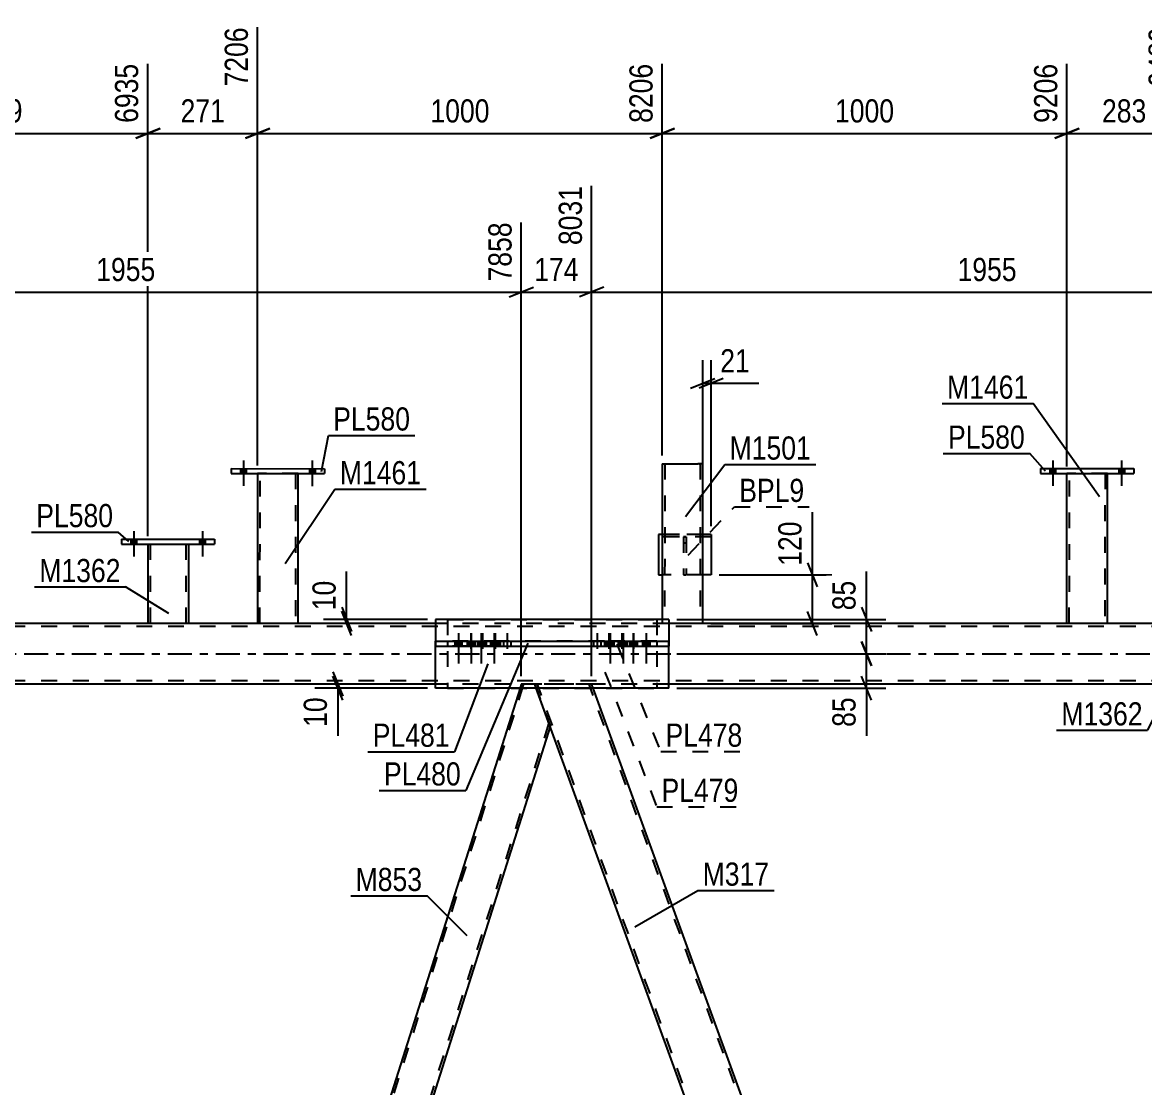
# Model space of a CAD drawing. Header units: millimetres. Extents: x 0 to 1189, y 0 to 841.
# Drawn here: x 436 to 574.7, y 555.9 to 687.5 of the extents above; entities that cross this region are included whole.
import ezdxf

# ---------------------------------------------------------------- set-up
doc = ezdxf.new("R2010")
doc.units = ezdxf.units.MM
doc.linetypes.add('DXK_LINE_DOT2', pattern=[3.9198, 1.9599, -1.9599])
doc.linetypes.add('DXK_LINE_DOT3', pattern=[5.9187, 2.979, -0.9799, 0.9799, -0.9799])
doc.styles.add('Arial Narrow', font='ARIALN.TTF', dxfattribs={"height": 0.2})

# ---------------------------------------------------------------- blocks, each defined once
blk = doc.blocks.new('Part-570385304-8247 - 7820')
at = {"color": 7, "linetype": 'DXK_LINE_DOT2'}
for p, q in [((977.31, 612.84), (104.78, 612.84)), ((515.89, 613.24), (487.05, 613.24)), ((977.31, 606.14), (104.78, 606.14)), ((515.89, 605.74), (487.05, 605.74))]:
    blk.add_line(p, q, dxfattribs=at)
at = {"color": 2, "linetype": 'Continuous'}
for p, q in [((487.05, 613.24), (409.48, 613.24)), ((593.47, 613.24), (515.89, 613.24)), ((487.05, 605.74), (409.48, 605.74)), ((593.47, 605.74), (515.89, 605.74))]:
    blk.add_line(p, q, dxfattribs=at)
at = {"color": 7, "linetype": 'DXK_LINE_DOT3'}
blk.add_line((104.78, 609.49), (977.31, 609.49), dxfattribs=at)
blk = doc.blocks.new('Bolt-570385304-8579 - 7820')
at = {"linetype": 'Continuous'}
for points in [[(490.33, 611.04), (489.43, 611.04), (489.43, 610.44), (490.33, 610.44)], [(491.93, 611.04), (491.03, 611.04), (491.03, 610.44), (491.93, 610.44)], [(493.14, 611.04), (492.24, 611.04), (492.24, 610.44), (493.14, 610.44)], [(494.74, 611.04), (493.84, 611.04), (493.84, 610.44), (494.74, 610.44)]]:
    blk.add_hatch(color=1, dxfattribs=at).paths.add_polyline_path(points)
at = {"color": 1, "linetype": 'Continuous'}
for p, q in [((489.88, 612.04), (489.88, 608.29)), ((491.48, 612.04), (491.48, 608.29)), ((492.69, 612.04), (492.69, 608.29)), ((494.29, 612.04), (494.29, 608.29)), ((489.43, 611.04), (489.43, 610.44)), ((490.33, 611.04), (490.33, 610.44)), ((491.03, 611.04), (491.03, 610.44)), ((491.93, 611.04), (491.93, 610.44)), ((492.24, 611.04), (492.24, 610.44)), ((493.14, 611.04), (493.14, 610.44)), ((493.84, 611.04), (493.84, 610.44)), ((494.74, 611.04), (494.74, 610.44))]:
    blk.add_line(p, q, dxfattribs=at)
blk = doc.blocks.new('Part-570385304-7872 - 7820')
at = {"color": 2, "linetype": 'Continuous'}
for p, q in [((565.07, 613.24), (565.08, 631.77)), ((570.07, 613.24), (570.08, 631.77))]:
    blk.add_line(p, q, dxfattribs=at)
at = {"color": 7, "linetype": 'DXK_LINE_DOT2'}
for p, q in [((570.08, 631.77), (565.08, 631.77)), ((565.37, 613.24), (565.38, 631.77)), ((569.78, 631.77), (569.77, 613.23)), ((570.07, 613.23), (565.07, 613.24)), ((570.07, 613.23), (570.07, 613.24)), ((570.07, 613.24), (570.07, 613.23))]:
    blk.add_line(p, q, dxfattribs=at)
blk = doc.blocks.new('Bolt-570385304-7873 - 7820')
at = {"linetype": 'Continuous'}
for points in [[(562.98, 631.77), (563.68, 631.77), (563.68, 632.37), (562.98, 632.37)], [(562.98, 631.77), (563.68, 631.77), (563.68, 632.37), (562.98, 632.37)], [(571.48, 631.77), (572.18, 631.77), (572.18, 632.37), (571.48, 632.37)], [(571.48, 631.77), (572.18, 631.77), (572.18, 632.37), (571.48, 632.37)]]:
    blk.add_hatch(color=1, dxfattribs=at).paths.add_polyline_path(points)
at = {"color": 1, "linetype": 'Continuous'}
for p, q in [((562.98, 632.37), (562.98, 631.77)), ((562.98, 632.37), (562.98, 631.77)), ((563.33, 633.37), (563.33, 630.22)), ((563.33, 633.37), (563.33, 630.22)), ((563.68, 632.37), (563.68, 631.77)), ((563.68, 632.37), (563.68, 631.77)), ((571.48, 632.37), (571.48, 631.77)), ((571.48, 632.37), (571.48, 631.77)), ((571.83, 633.37), (571.83, 630.22)), ((571.83, 633.37), (571.83, 630.22)), ((572.18, 632.37), (572.18, 631.77)), ((572.18, 632.37), (572.18, 631.77))]:
    blk.add_line(p, q, dxfattribs=at)
blk = doc.blocks.new('Bolt-570385304-7879 - 7820')
at = {"linetype": 'Continuous'}
for points in [[(462.98, 631.77), (463.68, 631.77), (463.68, 632.37), (462.98, 632.37)], [(462.98, 631.77), (463.68, 631.77), (463.68, 632.37), (462.98, 632.37)], [(471.48, 631.76), (472.18, 631.76), (472.18, 632.36), (471.48, 632.36)], [(471.48, 631.76), (472.18, 631.76), (472.18, 632.36), (471.48, 632.36)]]:
    blk.add_hatch(color=1, dxfattribs=at).paths.add_polyline_path(points)
at = {"color": 1, "linetype": 'Continuous'}
for p, q in [((462.98, 632.37), (462.98, 631.77)), ((462.98, 632.37), (462.98, 631.77)), ((463.33, 633.37), (463.33, 630.22)), ((463.33, 633.37), (463.33, 630.22)), ((463.68, 632.37), (463.68, 631.77)), ((463.68, 632.37), (463.68, 631.77)), ((471.48, 632.36), (471.48, 631.76)), ((471.48, 632.36), (471.48, 631.76)), ((471.83, 633.36), (471.83, 630.21)), ((471.83, 633.36), (471.83, 630.21)), ((472.18, 632.36), (472.18, 631.76)), ((472.18, 632.36), (472.18, 631.76))]:
    blk.add_line(p, q, dxfattribs=at)
blk = doc.blocks.new('Part-570385304-7884 - 7820')
at = {"color": 2, "linetype": 'Continuous'}
for p, q in [((461.83, 632.37), (461.83, 631.77)), ((461.83, 632.37), (473.33, 632.36)), ((473.33, 632.36), (473.33, 631.76)), ((461.83, 631.77), (473.33, 631.76))]:
    blk.add_line(p, q, dxfattribs=at)
blk = doc.blocks.new('Part-570385304-7912 - 7820')
at = {"color": 2, "linetype": 'Continuous'}
for p, q in [((515.08, 624.24), (514.62, 624.24)), ((514.62, 624.24), (514.62, 619.24)), ((521.12, 624.24), (520.08, 624.24)), ((521.12, 624.24), (521.12, 619.24)), ((514.62, 619.24), (515.08, 619.24)), ((521.12, 619.24), (520.08, 619.24))]:
    blk.add_line(p, q, dxfattribs=at)
at = {"color": 7, "linetype": 'DXK_LINE_DOT2'}
for p, q in [((514.62, 624.24), (514.62, 624.24)), ((521.12, 624.24), (514.62, 624.24)), ((521.12, 623.94), (514.62, 623.94)), ((521.12, 623.94), (514.62, 623.94)), ((520.08, 624.24), (515.08, 624.24)), ((521.12, 624.24), (521.12, 624.24)), ((520.08, 619.24), (515.08, 619.24))]:
    blk.add_line(p, q, dxfattribs=at)
blk = doc.blocks.new('Part-570385304-8467 - 7820')
at = {"color": 2, "linetype": 'Continuous'}
for p, q in [((451.52, 623.04), (451.52, 613.25)), ((456.52, 623.04), (456.52, 613.25)), ((451.52, 613.25), (456.47, 613.25)), ((456.52, 613.25), (456.47, 613.25))]:
    blk.add_line(p, q, dxfattribs=at)
at = {"color": 7, "linetype": 'DXK_LINE_DOT2'}
for p, q in [((451.52, 623.04), (456.52, 623.04)), ((451.82, 623.04), (451.82, 613.25)), ((456.22, 623.04), (456.22, 613.25)), ((456.2, 613.25), (456.22, 613.25))]:
    blk.add_line(p, q, dxfattribs=at)
blk = doc.blocks.new('Part-570385304-8457 - 7820')
at = {"color": 2, "linetype": 'Continuous'}
for p, q in [((465.08, 631.77), (465.07, 613.24)), ((470.07, 613.24), (470.08, 631.77))]:
    blk.add_line(p, q, dxfattribs=at)
at = {"color": 7, "linetype": 'DXK_LINE_DOT2'}
for p, q in [((470.08, 631.77), (465.08, 631.77)), ((465.37, 613.23), (465.38, 631.77)), ((469.78, 631.77), (469.77, 613.23)), ((465.07, 613.24), (465.07, 613.23)), ((470.07, 613.23), (465.07, 613.23)), ((470.07, 613.23), (470.07, 613.24)), ((470.07, 613.24), (470.07, 613.23))]:
    blk.add_line(p, q, dxfattribs=at)
blk = doc.blocks.new('Part-570385304-8000 - 7820')
at = {"color": 2, "linetype": 'Continuous'}
for p, q in [((515.89, 613.74), (487.05, 613.74)), ((487.05, 613.74), (487.05, 611.04)), ((515.89, 613.74), (515.89, 611.04)), ((487.05, 605.24), (487.05, 610.44)), ((515.89, 605.24), (515.89, 610.44)), ((515.89, 605.24), (487.05, 605.24))]:
    blk.add_line(p, q, dxfattribs=at)
at = {"color": 7, "linetype": 'DXK_LINE_DOT2'}
for p, q in [((487.05, 610.44), (487.05, 611.04)), ((515.89, 610.44), (515.89, 611.04))]:
    blk.add_line(p, q, dxfattribs=at)
blk = doc.blocks.new('Part-570385304-8651 - 7820')
at = {"color": 7, "linetype": 'DXK_LINE_DOT2'}
for p, q in [((488.56, 613.74), (488.56, 605.24)), ((488.56, 613.74), (514.39, 613.74)), ((514.39, 613.74), (514.39, 605.24)), ((488.56, 605.24), (514.39, 605.24))]:
    blk.add_line(p, q, dxfattribs=at)
blk = doc.blocks.new('Part-570385304-8126 - 7820')
at = {"color": 7, "linetype": 'DXK_LINE_DOT2'}
for p, q in [((399.93, 605.74), (392.91, 605.74)), ((393.09, 605.24), (392.91, 605.74)), ((447.37, 456.99), (393.23, 605.74)), ((453.75, 456.99), (399.61, 605.74)), ((400.11, 605.24), (399.93, 605.74)), ((447.05, 456.99), (446.86, 457.5)), ((454.07, 456.99), (447.05, 456.99)), ((454.07, 456.99), (453.89, 457.5))]:
    blk.add_line(p, q, dxfattribs=at)
at = {"color": 2, "linetype": 'Continuous'}
for p, q in [((446.86, 457.5), (393.09, 605.24)), ((453.89, 457.5), (400.11, 605.24))]:
    blk.add_line(p, q, dxfattribs=at)
blk = doc.blocks.new('Part-570385304-8131 - 7820')
at = {"color": 2, "linetype": 'Continuous'}
for p, q in [((497.5, 605.24), (452.16, 462.24)), ((501.24, 600.48), (455.9, 457.5))]:
    blk.add_line(p, q, dxfattribs=at)
at = {"color": 7, "linetype": 'DXK_LINE_DOT2'}
for p, q in [((452.33, 461.78), (497.98, 605.74)), ((497.66, 605.74), (497.5, 605.24)), ((499.33, 605.74), (497.66, 605.74)), ((499.33, 605.74), (501.24, 600.48)), ((501.07, 600.94), (455.42, 456.99)), ((454.07, 456.99), (452.16, 462.24)), ((455.74, 456.99), (454.07, 456.99)), ((455.9, 457.5), (455.74, 456.99))]:
    blk.add_line(p, q, dxfattribs=at)
blk = doc.blocks.new('Part-570385304-8442 - 7820')
at = {"color": 2, "linetype": 'Continuous'}
for p, q in [((561.83, 632.37), (561.83, 631.77)), ((561.83, 632.37), (573.33, 632.37)), ((573.33, 632.37), (573.33, 631.77)), ((561.83, 631.77), (573.33, 631.77))]:
    blk.add_line(p, q, dxfattribs=at)
blk = doc.blocks.new('Part-570385304-8136 - 7820')
at = {"color": 2, "linetype": 'Continuous'}
for p, q in [((603.92, 605.24), (558.58, 462.24)), ((607.66, 600.48), (562.32, 457.5))]:
    blk.add_line(p, q, dxfattribs=at)
at = {"color": 7, "linetype": 'DXK_LINE_DOT2'}
for p, q in [((558.75, 461.78), (604.39, 605.74)), ((604.08, 605.74), (603.92, 605.24)), ((605.74, 605.74), (604.08, 605.74)), ((605.74, 605.74), (607.66, 600.48)), ((607.49, 600.94), (561.84, 456.99)), ((560.49, 456.99), (558.58, 462.24)), ((562.16, 456.99), (560.49, 456.99)), ((562.32, 457.5), (562.16, 456.99))]:
    blk.add_line(p, q, dxfattribs=at)
blk = doc.blocks.new('Part-570385304-8172 - 7820')
at = {"color": 7, "linetype": 'DXK_LINE_DOT2'}
for p, q in [((517.72, 623.94), (518.02, 623.94)), ((517.72, 623.94), (517.72, 619.24)), ((518.02, 623.94), (517.72, 623.94)), ((518.02, 623.94), (518.02, 619.24)), ((517.72, 623.19), (518.02, 623.19)), ((517.72, 619.24), (518.02, 619.24))]:
    blk.add_line(p, q, dxfattribs=at)
blk = doc.blocks.new('Part-570385304-8177 - 7820')
at = {"color": 7, "linetype": 'DXK_LINE_DOT2'}
for p, q in [((488.56, 611.04), (514.39, 611.04)), ((495.03, 611.04), (488.56, 611.04)), ((488.56, 611.04), (488.56, 611.04)), ((488.56, 611.04), (488.56, 610.44)), ((488.56, 610.44), (514.39, 610.44)), ((495.03, 610.44), (488.56, 610.44)), ((507.92, 611.04), (495.03, 611.04)), ((495.03, 611.04), (495.03, 610.44)), ((495.03, 610.44), (507.92, 610.44)), ((514.39, 611.04), (507.92, 611.04)), ((507.92, 611.04), (507.92, 610.44)), ((507.92, 610.44), (514.39, 610.44)), ((514.39, 611.04), (514.39, 611.04)), ((514.39, 611.04), (514.39, 610.44))]:
    blk.add_line(p, q, dxfattribs=at)
blk = doc.blocks.new('Part-570385304-8317 - 7820')
at = {"color": 7, "linetype": 'DXK_LINE_DOT2'}
for p, q in [((506.35, 605.74), (499.33, 605.74)), ((499.51, 605.24), (499.33, 605.74)), ((553.79, 456.99), (499.65, 605.74)), ((560.17, 456.99), (506.03, 605.74)), ((506.53, 605.24), (506.35, 605.74)), ((553.47, 456.99), (553.28, 457.5)), ((560.49, 456.99), (553.47, 456.99)), ((560.49, 456.99), (560.3, 457.5))]:
    blk.add_line(p, q, dxfattribs=at)
at = {"color": 2, "linetype": 'Continuous'}
for p, q in [((553.28, 457.5), (499.51, 605.24)), ((560.3, 457.5), (506.53, 605.24))]:
    blk.add_line(p, q, dxfattribs=at)
blk = doc.blocks.new('Part-570385304-8347 - 7820')
at = {"color": 2, "linetype": 'Continuous'}
for p, q in [((487.05, 611.04), (515.89, 611.04)), ((487.05, 611.04), (487.05, 610.44)), ((487.05, 610.44), (515.89, 610.44)), ((493.02, 610.44), (493.02, 611.04)), ((509.92, 611.04), (509.92, 610.44)), ((515.89, 611.04), (515.89, 610.44))]:
    blk.add_line(p, q, dxfattribs=at)
blk = doc.blocks.new('Part-570385304-8447 - 7820')
at = {"color": 2, "linetype": 'Continuous'}
for p, q in [((515.08, 632.97), (515.07, 613.74)), ((515.08, 632.97), (519.48, 632.97)), ((520.08, 632.97), (519.48, 632.97)), ((520.07, 613.24), (520.08, 632.97))]:
    blk.add_line(p, q, dxfattribs=at)
at = {"color": 7, "linetype": 'DXK_LINE_DOT2'}
for p, q in [((515.38, 632.97), (515.37, 613.24)), ((519.6, 632.97), (519.69, 632.97)), ((519.69, 632.97), (519.71, 632.97)), ((519.71, 632.97), (519.76, 632.97)), ((519.76, 632.97), (519.78, 632.97)), ((519.78, 632.97), (519.77, 613.23)), ((515.07, 613.74), (515.07, 613.24)), ((520.07, 613.23), (515.07, 613.24)), ((520.07, 613.23), (520.07, 613.24)), ((520.07, 613.24), (520.07, 613.23))]:
    blk.add_line(p, q, dxfattribs=at)
blk = doc.blocks.new('Part-570385304-8462 - 7820')
at = {"color": 2, "linetype": 'Continuous'}
for p, q in [((448.27, 623.64), (448.27, 623.04)), ((448.27, 623.64), (459.77, 623.64)), ((448.27, 623.04), (459.77, 623.04)), ((459.77, 623.64), (459.77, 623.04))]:
    blk.add_line(p, q, dxfattribs=at)
blk = doc.blocks.new('Bolt-570385304-8510 - 7820')
at = {"color": 1, "linetype": 'DXK_LINE_DOT2'}
for p, q in [((507.04, 612.04), (507.04, 608.29)), ((508.49, 612.04), (508.49, 608.29)), ((510.08, 612.04), (510.08, 608.29)), ((511.54, 612.04), (511.54, 608.29)), ((506.59, 611.04), (506.59, 610.44)), ((507.49, 611.04), (507.49, 610.44)), ((508.04, 611.04), (508.04, 610.44)), ((508.94, 611.04), (508.94, 610.44)), ((509.63, 611.04), (509.63, 610.44)), ((510.53, 611.04), (510.53, 610.44)), ((511.09, 611.04), (511.09, 610.44)), ((511.99, 611.04), (511.99, 610.44))]:
    blk.add_line(p, q, dxfattribs=at)
blk = doc.blocks.new('Bolt-570385304-8512 - 7820')
at = {"color": 1, "linetype": 'DXK_LINE_DOT2'}
for p, q in [((491.41, 612.04), (491.41, 608.29)), ((492.86, 612.04), (492.86, 608.29)), ((494.45, 612.04), (494.45, 608.29)), ((495.91, 612.04), (495.91, 608.29)), ((490.96, 611.04), (490.96, 610.44)), ((491.86, 611.04), (491.86, 610.44)), ((492.41, 611.04), (492.41, 610.44)), ((493.31, 611.04), (493.31, 610.44)), ((494, 611.04), (494, 610.44)), ((494.9, 611.04), (494.9, 610.44)), ((495.46, 611.04), (495.46, 610.44)), ((496.36, 611.04), (496.36, 610.44))]:
    blk.add_line(p, q, dxfattribs=at)
blk = doc.blocks.new('Bolt-570385304-8515 - 7820')
at = {"linetype": 'Continuous'}
for points in [[(449.42, 623.04), (450.12, 623.04), (450.12, 623.64), (449.42, 623.64)], [(449.42, 623.04), (450.12, 623.04), (450.12, 623.64), (449.42, 623.64)], [(457.92, 623.04), (458.62, 623.04), (458.62, 623.64), (457.92, 623.64)], [(457.92, 623.04), (458.62, 623.04), (458.62, 623.64), (457.92, 623.64)]]:
    blk.add_hatch(color=1, dxfattribs=at).paths.add_polyline_path(points)
at = {"color": 1, "linetype": 'Continuous'}
for p, q in [((449.77, 624.64), (449.77, 621.49)), ((449.77, 624.64), (449.77, 621.49)), ((458.27, 624.64), (458.27, 621.49)), ((458.27, 624.64), (458.27, 621.49)), ((449.42, 623.64), (449.42, 623.04)), ((449.42, 623.64), (449.42, 623.04)), ((450.12, 623.64), (450.12, 623.04)), ((450.12, 623.64), (450.12, 623.04)), ((457.92, 623.64), (457.92, 623.04)), ((457.92, 623.64), (457.92, 623.04)), ((458.62, 623.64), (458.62, 623.04)), ((458.62, 623.64), (458.62, 623.04))]:
    blk.add_line(p, q, dxfattribs=at)
blk = doc.blocks.new('Bolt-570385304-8578 - 7820')
at = {"linetype": 'Continuous'}
for points in [[(508.21, 610.44), (509.11, 610.44), (509.11, 611.04), (508.21, 611.04)], [(509.81, 610.44), (510.71, 610.44), (510.71, 611.04), (509.81, 611.04)], [(511.02, 610.44), (511.92, 610.44), (511.92, 611.04), (511.02, 611.04)], [(512.62, 610.44), (513.52, 610.44), (513.52, 611.04), (512.62, 611.04)]]:
    blk.add_hatch(color=1, dxfattribs=at).paths.add_polyline_path(points)
at = {"color": 1, "linetype": 'Continuous'}
for p, q in [((508.66, 612.04), (508.66, 608.29)), ((510.26, 612.04), (510.26, 608.29)), ((511.47, 612.04), (511.47, 608.29)), ((513.07, 612.04), (513.07, 608.29)), ((508.21, 611.04), (508.21, 610.44)), ((509.11, 611.04), (509.11, 610.44)), ((509.81, 611.04), (509.81, 610.44)), ((510.71, 611.04), (510.71, 610.44)), ((511.02, 611.04), (511.02, 610.44)), ((511.92, 611.04), (511.92, 610.44)), ((512.62, 611.04), (512.62, 610.44)), ((513.52, 611.04), (513.52, 610.44))]:
    blk.add_line(p, q, dxfattribs=at)
blk = doc.blocks.new('StraightDimension-570385304-35623 - 7820')
at = {"color": 7, "linetype": 'Continuous'}
for p, q in [((533.63, 619.24), (533.63, 626.97)), ((533.63, 619.24), (533.63, 626.97)), ((533.03, 620.74), (534.23, 617.74)), ((522.12, 619.24), (536.03, 619.24)), ((533.63, 613.23), (533.63, 619.24)), ((534.23, 611.73), (533.03, 614.73)), ((521.07, 613.23), (536.03, 613.23))]:
    blk.add_line(p, q, dxfattribs=at)
at = {"color": 0}
blk.add_wipeout([(532.88, 626.45), (528.68, 626.45), (528.68, 619.76), (532.88, 619.76)], dxfattribs=at)
at = {"color": 3, "style": 'Arial Narrow'}
blk.add_text('120', height=2.863, rotation=90.0002, dxfattribs=at).set_placement((532.28, 620.36))
blk = doc.blocks.new('StraightDimension-570385304-35243 - 7820')
at = {"color": 7, "linetype": 'Continuous'}
for p, q in [((515.08, 633.97), (515.08, 682.4)), ((565.08, 632.62), (565.08, 682.4)), ((516.58, 674.39), (513.58, 673.19)), ((563.58, 673.19), (566.58, 674.39)), ((515.08, 673.79), (565.08, 673.79))]:
    blk.add_line(p, q, dxfattribs=at)
at = {"color": 0}
blk.add_wipeout([(544.34, 674.54), (544.34, 678.74), (535.82, 678.74), (535.82, 674.54)], dxfattribs=at)
at = {"color": 3, "style": 'Arial Narrow'}
blk.add_text('1000', height=2.863, dxfattribs=at).set_placement((536.42, 675.14))
at = {"color": 0, "linetype": 'Continuous'}
blk.add_wipeout([(564.48, 683), (560.28, 683), (560.28, 674.49), (564.48, 674.49)], dxfattribs=at)
at = {"color": 3, "linetype": 'Continuous', "style": 'Arial Narrow'}
blk.add_text('9206', height=2.863, rotation=90.0002, dxfattribs=at).set_placement((563.88, 675.09))
blk = doc.blocks.new('StraightDimension-570385304-43198 - 7820')
at = {"color": 7, "linetype": 'Continuous'}
for p, q in [((474.39, 607.24), (475.59, 604.24)), ((475.59, 603.74), (474.39, 606.74)), ((486.05, 605.74), (472.14, 605.74)), ((486.05, 605.24), (472.14, 605.24)), ((474.99, 605.24), (474.99, 605.74)), ((474.99, 605.24), (474.99, 599.33)), ((474.99, 605.24), (474.99, 599.33))]:
    blk.add_line(p, q, dxfattribs=at)
at = {"color": 0}
blk.add_wipeout([(474.24, 604.71), (470.04, 604.71), (470.04, 599.85), (474.24, 599.85)], dxfattribs=at)
at = {"color": 3, "style": 'Arial Narrow'}
blk.add_text('10', height=2.863, rotation=90.0002, dxfattribs=at).set_placement((473.64, 600.45))
blk = doc.blocks.new('StraightDimension-570385304-35244 - 7820')
at = {"color": 7, "linetype": 'Continuous'}
for p, q in [((465.08, 632.77), (465.08, 686.9)), ((515.08, 633.97), (515.08, 682.4)), ((466.58, 674.39), (463.58, 673.19)), ((513.58, 673.19), (516.58, 674.39)), ((465.08, 673.79), (515.08, 673.79))]:
    blk.add_line(p, q, dxfattribs=at)
at = {"color": 0}
blk.add_wipeout([(494.34, 674.54), (494.34, 678.74), (485.83, 678.74), (485.83, 674.54)], dxfattribs=at)
at = {"color": 3, "style": 'Arial Narrow'}
blk.add_text('1000', height=2.863, dxfattribs=at).set_placement((486.43, 675.14))
at = {"color": 0, "linetype": 'Continuous'}
blk.add_wipeout([(514.48, 683), (510.28, 683), (510.28, 674.49), (514.48, 674.49)], dxfattribs=at)
at = {"color": 3, "linetype": 'Continuous', "style": 'Arial Narrow'}
blk.add_text('8206', height=2.863, rotation=90.0002, dxfattribs=at).set_placement((513.88, 675.09))
blk = doc.blocks.new('StraightDimension-570385304-35242 - 7820')
at = {"color": 7, "linetype": 'Continuous'}
for p, q in [((579.22, 621.91), (579.22, 686.9)), ((565.08, 632.62), (565.08, 682.4)), ((566.58, 674.39), (563.58, 673.19)), ((577.72, 673.19), (580.72, 674.39)), ((565.08, 673.79), (579.22, 673.79))]:
    blk.add_line(p, q, dxfattribs=at)
at = {"color": 0}
blk.add_wipeout([(575.49, 674.54), (575.49, 678.74), (568.81, 678.74), (568.81, 674.54)], dxfattribs=at)
at = {"color": 3, "style": 'Arial Narrow'}
blk.add_text('283', height=2.863, dxfattribs=at).set_placement((569.41, 675.14))
at = {"color": 0, "linetype": 'Continuous'}
blk.add_wipeout([(578.62, 687.5), (574.42, 687.5), (574.42, 678.99), (578.62, 678.99)], dxfattribs=at)
at = {"color": 3, "linetype": 'Continuous', "style": 'Arial Narrow'}
blk.add_text('9489', height=2.863, rotation=90.0002, dxfattribs=at).set_placement((578.02, 679.59))
blk = doc.blocks.new('StraightDimension-570385304-35245 - 7820')
at = {"color": 7, "linetype": 'Continuous'}
for p, q in [((465.08, 632.77), (465.08, 686.9)), ((451.52, 624.04), (451.52, 682.4)), ((453.02, 674.39), (450.02, 673.19)), ((463.58, 673.19), (466.58, 674.39)), ((451.52, 673.79), (465.08, 673.79))]:
    blk.add_line(p, q, dxfattribs=at)
at = {"color": 0}
blk.add_wipeout([(461.64, 674.54), (461.64, 678.74), (454.96, 678.74), (454.96, 674.54)], dxfattribs=at)
at = {"color": 3, "style": 'Arial Narrow'}
blk.add_text('271', height=2.863, dxfattribs=at).set_placement((455.56, 675.14))
at = {"color": 0, "linetype": 'Continuous'}
blk.add_wipeout([(464.48, 687.5), (460.28, 687.5), (460.28, 678.99), (464.48, 678.99)], dxfattribs=at)
at = {"color": 3, "linetype": 'Continuous', "style": 'Arial Narrow'}
blk.add_text('7206', height=2.863, rotation=90.0002, dxfattribs=at).set_placement((463.88, 679.59))
blk = doc.blocks.new('StraightDimension-570385304-35246 - 7820')
at = {"color": 7, "linetype": 'Continuous'}
for p, q in [((415.08, 632.76), (415.08, 682.4)), ((451.52, 624.04), (451.52, 682.4)), ((416.58, 674.39), (413.58, 673.19)), ((450.02, 673.19), (453.02, 674.39)), ((415.08, 673.79), (451.52, 673.79))]:
    blk.add_line(p, q, dxfattribs=at)
at = {"color": 0}
blk.add_wipeout([(436.64, 674.54), (436.64, 678.74), (429.96, 678.74), (429.96, 674.54)], dxfattribs=at)
at = {"color": 3, "style": 'Arial Narrow'}
blk.add_text('729', height=2.863, dxfattribs=at).set_placement((430.56, 675.14))
at = {"color": 0, "linetype": 'Continuous'}
blk.add_wipeout([(450.92, 683), (446.72, 683), (446.72, 674.49), (450.92, 674.49)], dxfattribs=at)
at = {"color": 3, "linetype": 'Continuous', "style": 'Arial Narrow'}
blk.add_text('6935', height=2.863, rotation=90.0002, dxfattribs=at).set_placement((450.32, 675.09))
blk = doc.blocks.new('StraightDimension-570385304-35634 - 7820')
at = {"color": 7, "linetype": 'Continuous'}
for p, q in [((520.08, 625.24), (520.08, 645.76)), ((521.12, 625.24), (521.12, 645.76)), ((518.58, 642.31), (521.58, 643.51)), ((522.62, 643.51), (519.62, 642.31)), ((520.08, 642.91), (521.12, 642.91)), ((521.12, 642.91), (527.02, 642.91)), ((521.12, 642.91), (527.02, 642.91))]:
    blk.add_line(p, q, dxfattribs=at)
at = {"color": 0}
blk.add_wipeout([(526.5, 643.66), (526.5, 647.86), (521.64, 647.86), (521.64, 643.66)], dxfattribs=at)
at = {"color": 3, "style": 'Arial Narrow'}
blk.add_text('21', height=2.863, dxfattribs=at).set_placement((522.24, 644.26))
blk = doc.blocks.new('StraightDimension-570385304-35703 - 7820')
at = {"color": 7, "linetype": 'Continuous'}
for p, q in [((506.35, 606.74), (506.35, 667.3)), ((604.08, 606.74), (604.08, 662.8)), ((507.85, 654.79), (504.85, 653.59)), ((602.58, 653.59), (605.58, 654.79)), ((506.35, 654.19), (604.08, 654.19))]:
    blk.add_line(p, q, dxfattribs=at)
at = {"color": 0}
blk.add_wipeout([(559.47, 654.94), (559.47, 659.14), (550.96, 659.14), (550.96, 654.94)], dxfattribs=at)
at = {"color": 3, "style": 'Arial Narrow'}
blk.add_text('1955', height=2.863, dxfattribs=at).set_placement((551.56, 655.54))
at = {"color": 0, "linetype": 'Continuous'}
blk.add_wipeout([(603.48, 663.4), (599.28, 663.4), (599.28, 654.89), (603.48, 654.89)], dxfattribs=at)
at = {"color": 3, "linetype": 'Continuous', "style": 'Arial Narrow'}
blk.add_text('9986', height=2.863, rotation=90.0002, dxfattribs=at).set_placement((602.88, 655.49))
blk = doc.blocks.new('StraightDimension-570385304-35704 - 7820')
at = {"color": 7, "linetype": 'Continuous'}
for p, q in [((506.35, 606.74), (506.35, 667.3)), ((497.66, 606.74), (497.66, 662.8)), ((496.16, 653.59), (499.16, 654.79)), ((507.85, 654.79), (504.85, 653.59)), ((497.66, 654.19), (506.35, 654.19))]:
    blk.add_line(p, q, dxfattribs=at)
at = {"color": 0}
blk.add_wipeout([(505.35, 654.94), (505.35, 659.14), (498.66, 659.14), (498.66, 654.94)], dxfattribs=at)
at = {"color": 3, "style": 'Arial Narrow'}
blk.add_text('174', height=2.863, dxfattribs=at).set_placement((499.26, 655.54))
at = {"color": 0, "linetype": 'Continuous'}
blk.add_wipeout([(505.75, 667.9), (501.55, 667.9), (501.55, 659.39), (505.75, 659.39)], dxfattribs=at)
at = {"color": 3, "linetype": 'Continuous', "style": 'Arial Narrow'}
blk.add_text('8031', height=2.863, rotation=90.0002, dxfattribs=at).set_placement((505.15, 659.99))
blk = doc.blocks.new('StraightDimension-570385304-35705 - 7820')
at = {"color": 7, "linetype": 'Continuous'}
for p, q in [((399.93, 606.74), (399.93, 667.3)), ((497.66, 606.74), (497.66, 662.8)), ((401.43, 654.79), (398.43, 653.59)), ((496.16, 653.59), (499.16, 654.79)), ((399.93, 654.19), (497.66, 654.19))]:
    blk.add_line(p, q, dxfattribs=at)
at = {"color": 0}
blk.add_wipeout([(453.05, 654.94), (453.05, 659.14), (444.54, 659.14), (444.54, 654.94)], dxfattribs=at)
at = {"color": 3, "style": 'Arial Narrow'}
blk.add_text('1955', height=2.863, dxfattribs=at).set_placement((445.14, 655.54))
at = {"color": 0, "linetype": 'Continuous'}
blk.add_wipeout([(497.06, 663.4), (492.86, 663.4), (492.86, 654.89), (497.06, 654.89)], dxfattribs=at)
at = {"color": 3, "linetype": 'Continuous', "style": 'Arial Narrow'}
blk.add_text('7858', height=2.863, rotation=90.0002, dxfattribs=at).set_placement((496.46, 655.49))
blk = doc.blocks.new('StraightDimension-570385304-43215 - 7820')
at = {"color": 7, "linetype": 'Continuous'}
for p, q in [((476.07, 613.74), (476.07, 619.64)), ((476.07, 613.74), (476.07, 619.64)), ((475.47, 615.24), (476.67, 612.24)), ((476.67, 611.74), (475.47, 614.74)), ((486.05, 613.74), (473.22, 613.74)), ((486.05, 613.24), (473.22, 613.24)), ((476.07, 613.24), (476.07, 613.74))]:
    blk.add_line(p, q, dxfattribs=at)
at = {"color": 0}
blk.add_wipeout([(475.32, 619.12), (471.12, 619.12), (471.12, 614.26), (475.32, 614.26)], dxfattribs=at)
at = {"color": 3, "style": 'Arial Narrow'}
blk.add_text('10', height=2.863, rotation=90.0002, dxfattribs=at).set_placement((474.72, 614.86))
blk = doc.blocks.new('StraightDimension-570385304-43232 - 7820')
at = {"color": 7, "linetype": 'Continuous'}
for p, q in [((540.31, 613.74), (540.31, 619.64)), ((540.31, 613.74), (540.31, 619.64)), ((539.71, 615.24), (540.91, 612.24)), ((516.89, 613.74), (542.71, 613.74)), ((540.31, 609.49), (540.31, 613.74)), ((540.91, 607.99), (539.71, 610.99)), ((516.89, 609.49), (542.71, 609.49))]:
    blk.add_line(p, q, dxfattribs=at)
at = {"color": 0}
blk.add_wipeout([(539.56, 619.12), (535.36, 619.12), (535.36, 614.26), (539.56, 614.26)], dxfattribs=at)
at = {"color": 3, "style": 'Arial Narrow'}
blk.add_text('85', height=2.863, rotation=90.0002, dxfattribs=at).set_placement((538.96, 614.86))
blk = doc.blocks.new('StraightDimension-570385304-43233 - 7820')
at = {"color": 7, "linetype": 'Continuous'}
for p, q in [((539.71, 610.99), (540.91, 607.99)), ((516.89, 609.49), (542.71, 609.49)), ((540.31, 605.24), (540.31, 609.49)), ((540.91, 603.74), (539.71, 606.74)), ((516.89, 605.24), (542.71, 605.24)), ((540.31, 605.24), (540.31, 599.33)), ((540.31, 605.24), (540.31, 599.33))]:
    blk.add_line(p, q, dxfattribs=at)
at = {"color": 0}
blk.add_wipeout([(539.56, 604.71), (535.36, 604.71), (535.36, 599.85), (539.56, 599.85)], dxfattribs=at)
at = {"color": 3, "style": 'Arial Narrow'}
blk.add_text('85', height=2.863, rotation=90.0002, dxfattribs=at).set_placement((538.96, 600.45))
blk = doc.blocks.new('Mark-570385304-7908 - 7820')
at = {"color": 0}
blk.add_wipeout([(532.63, 628.25), (532.63, 631.25), (524.59, 631.25), (524.59, 628.25)], dxfattribs=at)
blk.add_wipeout([(532.63, 628.25), (532.63, 631.25), (524.59, 631.25), (524.59, 628.25)], dxfattribs=at)
at = {"color": 30, "linetype": 'DXK_LINE_DOT2'}
for p, q in [((518.28, 621.69), (523.99, 627.65)), ((523.99, 627.65), (533.23, 627.65))]:
    blk.add_line(p, q, dxfattribs=at)
at = {"color": 3, "style": 'Arial Narrow'}
blk.add_text('BPL9', height=2.863, dxfattribs=at).set_placement((524.59, 628.25))
blk = doc.blocks.new('Mark-570385304-7996 - 7820')
at = {"color": 0}
blk.add_wipeout([(488.82, 597.99), (488.82, 600.99), (479.31, 600.99), (479.31, 597.99)], dxfattribs=at)
blk.add_wipeout([(488.82, 597.99), (488.82, 600.99), (479.31, 600.99), (479.31, 597.99)], dxfattribs=at)
at = {"color": 30, "linetype": 'Continuous'}
for p in [(493.53, 608.23), (478.71, 597.39)]:
    blk.add_line(p, (489.42, 597.39), dxfattribs=at)
at = {"color": 3, "style": 'Arial Narrow'}
blk.add_text('PL481', height=2.863, dxfattribs=at).set_placement((479.31, 597.99))
blk = doc.blocks.new('Mark-570385304-7868 - 7820')
at = {"color": 0}
blk.add_wipeout([(560.32, 641), (560.32, 644), (550.27, 644), (550.27, 641)], dxfattribs=at)
blk.add_wipeout([(560.32, 641), (560.32, 644), (550.27, 644), (550.27, 641)], dxfattribs=at)
at = {"color": 30, "linetype": 'Continuous'}
for p in [(549.67, 640.4), (569.08, 628.9)]:
    blk.add_line(p, (560.92, 640.4), dxfattribs=at)
at = {"color": 3, "style": 'Arial Narrow'}
blk.add_text('M1461', height=2.863, dxfattribs=at).set_placement((550.27, 641))
blk = doc.blocks.new('Mark-570385304-7880 - 7820')
at = {"color": 0}
blk.add_wipeout([(483.92, 637.07), (483.92, 640.07), (474.42, 640.07), (474.42, 637.07)], dxfattribs=at)
blk.add_wipeout([(483.92, 637.07), (483.92, 640.07), (474.42, 640.07), (474.42, 637.07)], dxfattribs=at)
at = {"color": 30, "linetype": 'Continuous'}
for p, q in [((472.99, 632.03), (473.82, 636.47)), ((473.82, 636.47), (484.52, 636.47))]:
    blk.add_line(p, q, dxfattribs=at)
at = {"color": 3, "style": 'Arial Narrow'}
blk.add_text('PL580', height=2.863, dxfattribs=at).set_placement((474.42, 637.07))
blk = doc.blocks.new('Mark-570385304-8438 - 7820')
at = {"color": 0}
blk.add_wipeout([(559.88, 634.83), (559.88, 637.83), (550.38, 637.83), (550.38, 634.83)], dxfattribs=at)
blk.add_wipeout([(559.88, 634.83), (559.88, 637.83), (550.38, 637.83), (550.38, 634.83)], dxfattribs=at)
at = {"color": 30, "linetype": 'Continuous'}
for p in [(549.78, 634.23), (562.42, 632.06)]:
    blk.add_line(p, (560.48, 634.23), dxfattribs=at)
at = {"color": 3, "style": 'Arial Narrow'}
blk.add_text('PL580', height=2.863, dxfattribs=at).set_placement((550.38, 634.83))
blk = doc.blocks.new('Mark-570385304-8343 - 7820')
at = {"color": 0}
blk.add_wipeout([(490.2, 593.21), (490.2, 596.21), (480.69, 596.21), (480.69, 593.21)], dxfattribs=at)
blk.add_wipeout([(490.2, 593.21), (490.2, 596.21), (480.69, 596.21), (480.69, 593.21)], dxfattribs=at)
at = {"color": 30, "linetype": 'Continuous'}
for p in [(498.48, 610.79), (480.09, 592.61)]:
    blk.add_line(p, (490.8, 592.61), dxfattribs=at)
at = {"color": 3, "style": 'Arial Narrow'}
blk.add_text('PL480', height=2.863, dxfattribs=at).set_placement((480.69, 593.21))
blk = doc.blocks.new('Mark-570385304-8647 - 7820')
at = {"color": 0}
blk.add_wipeout([(524.49, 591.19), (524.49, 594.19), (514.99, 594.19), (514.99, 591.19)], dxfattribs=at)
blk.add_wipeout([(524.49, 591.19), (524.49, 594.19), (514.99, 594.19), (514.99, 591.19)], dxfattribs=at)
at = {"color": 30, "linetype": 'DXK_LINE_DOT2'}
for p, q in [((508, 607.22), (514.39, 590.59)), ((514.39, 590.59), (525.09, 590.59))]:
    blk.add_line(p, q, dxfattribs=at)
at = {"color": 3, "style": 'Arial Narrow'}
blk.add_text('PL479', height=2.863, dxfattribs=at).set_placement((514.99, 591.19))
blk = doc.blocks.new('Mark-570385304-8173 - 7820')
at = {"color": 0}
blk.add_wipeout([(524.98, 598), (524.98, 601), (515.48, 601), (515.48, 598)], dxfattribs=at)
blk.add_wipeout([(524.98, 598), (524.98, 601), (515.48, 601), (515.48, 598)], dxfattribs=at)
at = {"color": 30, "linetype": 'DXK_LINE_DOT2'}
for p, q in [((509.45, 610.66), (514.88, 597.4)), ((514.88, 597.4), (525.58, 597.4))]:
    blk.add_line(p, q, dxfattribs=at)
at = {"color": 3, "style": 'Arial Narrow'}
blk.add_text('PL478', height=2.863, dxfattribs=at).set_placement((515.48, 598))
blk = doc.blocks.new('Mark-570385304-34559 - 7820')
at = {"color": 0}
blk.add_wipeout([(528.29, 580.83), (528.29, 583.83), (520.07, 583.83), (520.07, 580.83)], dxfattribs=at)
blk.add_wipeout([(528.29, 580.83), (528.29, 583.83), (520.07, 583.83), (520.07, 580.83)], dxfattribs=at)
at = {"color": 30, "linetype": 'Continuous'}
for p, q in [((511.67, 575.73), (519.47, 580.23)), ((519.47, 580.23), (528.89, 580.23))]:
    blk.add_line(p, q, dxfattribs=at)
at = {"color": 3, "style": 'Arial Narrow'}
blk.add_text('M317', height=2.863, dxfattribs=at).set_placement((520.07, 580.83))
blk = doc.blocks.new('Mark-570385304-8458 - 7820')
at = {"color": 0}
blk.add_wipeout([(447.23, 625.13), (447.23, 628.13), (437.73, 628.13), (437.73, 625.13)], dxfattribs=at)
blk.add_wipeout([(447.23, 625.13), (447.23, 628.13), (437.73, 628.13), (437.73, 625.13)], dxfattribs=at)
at = {"color": 30, "linetype": 'Continuous'}
for p in [(437.13, 624.53), (449.15, 623.34)]:
    blk.add_line(p, (447.83, 624.53), dxfattribs=at)
at = {"color": 3, "style": 'Arial Narrow'}
blk.add_text('PL580', height=2.863, dxfattribs=at).set_placement((437.73, 625.13))
blk = doc.blocks.new('Mark-570385304-8403 - 7820')
at = {"color": 0}
blk.add_wipeout([(574.44, 600.63), (574.44, 603.63), (564.39, 603.63), (564.39, 600.63)], dxfattribs=at)
blk.add_wipeout([(574.44, 600.63), (574.44, 603.63), (564.39, 603.63), (564.39, 600.63)], dxfattribs=at)
at = {"color": 30, "linetype": 'Continuous'}
for p in [(582.49, 615.57), (563.79, 600.03)]:
    blk.add_line(p, (575.04, 600.03), dxfattribs=at)
at = {"color": 3, "style": 'Arial Narrow'}
blk.add_text('M1362', height=2.863, dxfattribs=at).set_placement((564.39, 600.63))
blk = doc.blocks.new('Mark-570385304-8443 - 7820')
at = {"color": 0}
blk.add_wipeout([(533.46, 633.48), (533.46, 636.48), (523.4, 636.48), (523.4, 633.48)], dxfattribs=at)
blk.add_wipeout([(533.46, 633.48), (533.46, 636.48), (523.4, 636.48), (523.4, 633.48)], dxfattribs=at)
at = {"color": 30, "linetype": 'Continuous'}
for p, q in [((517.93, 626.44), (522.8, 632.88)), ((522.8, 632.88), (534.06, 632.88))]:
    blk.add_line(p, q, dxfattribs=at)
at = {"color": 3, "style": 'Arial Narrow'}
blk.add_text('M1501', height=2.863, dxfattribs=at).set_placement((523.4, 633.48))
blk = doc.blocks.new('Mark-570385304-8453 - 7820')
at = {"color": 0}
blk.add_wipeout([(485.29, 630.43), (485.29, 633.43), (475.24, 633.43), (475.24, 630.43)], dxfattribs=at)
blk.add_wipeout([(485.29, 630.43), (485.29, 633.43), (475.24, 633.43), (475.24, 630.43)], dxfattribs=at)
at = {"color": 30, "linetype": 'Continuous'}
for p, q in [((468.47, 620.64), (474.64, 629.83)), ((474.64, 629.83), (485.89, 629.83))]:
    blk.add_line(p, q, dxfattribs=at)
at = {"color": 3, "style": 'Arial Narrow'}
blk.add_text('M1461', height=2.863, dxfattribs=at).set_placement((475.24, 630.43))
blk = doc.blocks.new('Mark-570385304-8463 - 7820')
at = {"color": 0}
blk.add_wipeout([(448.16, 618.34), (448.16, 621.34), (438.11, 621.34), (438.11, 618.34)], dxfattribs=at)
blk.add_wipeout([(448.16, 618.34), (448.16, 621.34), (438.11, 621.34), (438.11, 618.34)], dxfattribs=at)
at = {"color": 30, "linetype": 'Continuous'}
for p in [(437.51, 617.74), (454.09, 614.47)]:
    blk.add_line(p, (448.76, 617.74), dxfattribs=at)
at = {"color": 3, "style": 'Arial Narrow'}
blk.add_text('M1362', height=2.863, dxfattribs=at).set_placement((438.11, 618.34))
blk = doc.blocks.new('Mark-570385304-34529 - 7820')
at = {"color": 0}
blk.add_wipeout([(485.41, 580.17), (485.41, 583.17), (477.19, 583.17), (477.19, 580.17)], dxfattribs=at)
blk.add_wipeout([(485.41, 580.17), (485.41, 583.17), (477.19, 583.17), (477.19, 580.17)], dxfattribs=at)
at = {"color": 30, "linetype": 'Continuous'}
for p in [(476.59, 579.57), (490.96, 574.62)]:
    blk.add_line(p, (486.01, 579.57), dxfattribs=at)
at = {"color": 3, "style": 'Arial Narrow'}
blk.add_text('M853', height=2.863, dxfattribs=at).set_placement((477.19, 580.17))

msp = doc.modelspace()

# ---------------------------------------------------------------- block references
for name in ['Part-570385304-7884 - 7820', 'Bolt-570385304-7879 - 7820', 'Part-570385304-8447 - 7820', 'Part-570385304-8442 - 7820', 'Bolt-570385304-7873 - 7820', 'Part-570385304-8457 - 7820', 'Part-570385304-7872 - 7820', 'Bolt-570385304-8515 - 7820', 'Part-570385304-7912 - 7820', 'Part-570385304-8172 - 7820', 'Part-570385304-8462 - 7820', 'Part-570385304-8467 - 7820', 'Part-570385304-8247 - 7820', 'Part-570385304-8000 - 7820', 'Part-570385304-8651 - 7820', 'Bolt-570385304-8579 - 7820', 'Bolt-570385304-8512 - 7820', 'Bolt-570385304-8510 - 7820', 'Bolt-570385304-8578 - 7820', 'Part-570385304-8347 - 7820', 'Part-570385304-8177 - 7820', 'Part-570385304-8126 - 7820', 'Part-570385304-8131 - 7820', 'Part-570385304-8317 - 7820', 'Part-570385304-8136 - 7820']:
    msp.add_blockref(name, (0, 0))

# ---------------------------------------------------------------- next in the draw order: block references
for name in ['StraightDimension-570385304-35243 - 7820', 'StraightDimension-570385304-35623 - 7820', 'StraightDimension-570385304-43198 - 7820', 'Mark-570385304-34559 - 7820', 'Mark-570385304-34529 - 7820']:
    msp.add_blockref(name, (0, 0))

# ---------------------------------------------------------------- next in the draw order: block references
for name in ['StraightDimension-570385304-35244 - 7820', 'StraightDimension-570385304-35242 - 7820', 'StraightDimension-570385304-35634 - 7820']:
    msp.add_blockref(name, (0, 0))

# ---------------------------------------------------------------- next in the draw order: block references
for name in ['StraightDimension-570385304-35245 - 7820', 'StraightDimension-570385304-35703 - 7820']:
    msp.add_blockref(name, (0, 0))

# ---------------------------------------------------------------- next in the draw order: block references
for name in ['StraightDimension-570385304-35246 - 7820', 'StraightDimension-570385304-35704 - 7820', 'Mark-570385304-7868 - 7820', 'Mark-570385304-7908 - 7820', 'StraightDimension-570385304-43232 - 7820', 'Mark-570385304-8403 - 7820']:
    msp.add_blockref(name, (0, 0))

# ---------------------------------------------------------------- next in the draw order: block references
for name in ['StraightDimension-570385304-35705 - 7820', 'Mark-570385304-8438 - 7820', 'Mark-570385304-8443 - 7820', 'StraightDimension-570385304-43233 - 7820']:
    msp.add_blockref(name, (0, 0))

# ---------------------------------------------------------------- next in the draw order: block references
for name in ['Mark-570385304-7880 - 7820', 'Mark-570385304-8458 - 7820', 'Mark-570385304-8463 - 7820', 'StraightDimension-570385304-43215 - 7820', 'Mark-570385304-7996 - 7820', 'Mark-570385304-8647 - 7820']:
    msp.add_blockref(name, (0, 0))

# ---------------------------------------------------------------- next in the draw order: block references
for name in ['Mark-570385304-8453 - 7820', 'Mark-570385304-8343 - 7820', 'Mark-570385304-8173 - 7820']:
    msp.add_blockref(name, (0, 0))

doc.saveas('drawing.dxf')
